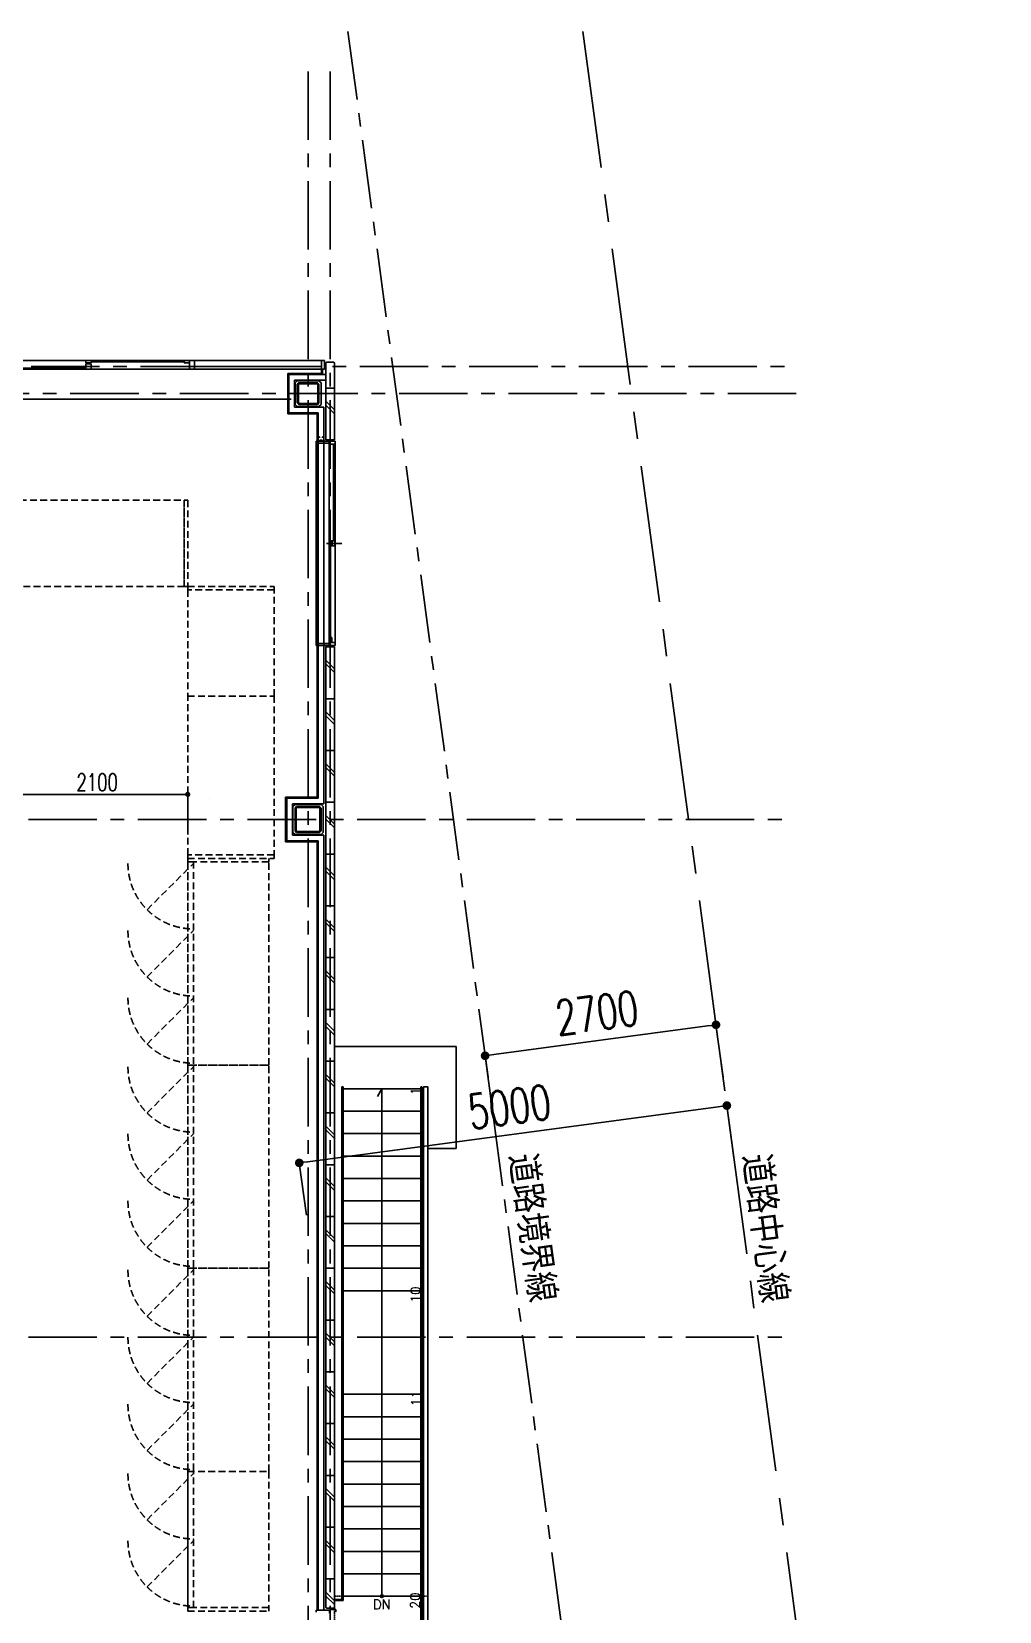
# Model space of a CAD drawing. Extents: x -119186 to 81195, y 1816 to 147180.
# Drawn here: x 64196 to 75414, y 33507 to 51813 of the extents above; entities that cross this region are included whole.
import ezdxf
from ezdxf.enums import TextEntityAlignment as Align

# ---------------------------------------------------------------- set-up
doc = ezdxf.new("R2010")
doc.units = 0
doc.header["$LTSCALE"] = 12.7
doc.header["$MEASUREMENT"] = 0
doc.header["$PDMODE"] = 1
doc.header["$PDSIZE"] = -2
for name, pattern in [('CENTER', [2, 1.25, -0.25, 0.25, -0.25]), ('HIDDEN2', [0.1875, 0.125, -0.0625]), ('ISO-10______', [0.37, 0.24, -0.06, 0.01, -0.06])]:
    doc.linetypes.add(name, pattern=pattern)
doc.layers.get('0').update_dxf_attribs({"linetype": 'CONTINUOUS'})
doc.layers.get('DEFPOINTS').update_dxf_attribs({"color": 1, "linetype": 'CONTINUOUS'})
for name, color, linetype in [('A_寸法', 9, 'CONTINUOUS'), ('A_建築（下図）', 8, 'CONTINUOUS'), ('A_建築（什器）', 8, 'CONTINUOUS'), ('A_建築（新設・仕上げ）', 2, 'CONTINUOUS'), ('A_建築（軽鉄下地）', 8, 'CONTINUOUS'), ('A_敷地境界線', 1, 'CENTER'), ('A_記述', 3, 'CONTINUOUS'), ('A_通り芯', 8, 'CENTER'), ('A_道路中心線', 8, 'CENTER')]:
    doc.layers.add(name, color=color, linetype=linetype)
doc.styles.add('Dim', font='simplex.shx', dxfattribs={"width": 0.7, "bigfont": 'extfont2.shx'})
doc.styles.get("Standard").update_dxf_attribs({"font": 'txt', "bigfont": 'BIGFONT.SHX'})
doc.styles.add('Standard-A', font='romans.shx', dxfattribs={"bigfont": 'extfont2.shx'})
doc.dimstyles.new('1-200', dxfattribs={"dimscale": 200, "dimtxt": 3, "dimasz": 1, "dimexe": 1, "dimexo": 1, "dimgap": 1, "dimtad": 1, "dimdec": 0, "dimtxsty": 'Dim', "dimblk": 'DOT', "dimcen": 2.5, "dimadec": 0, "dimazin": 0, "dimtfac": 1, "dimtdec": 0, "dimtix": 1, "dimtmove": 2, "dimatfit": 3, "dimldrblk": '引出線', "dimfxl": 1, "dimlwd": -1, "dimlwe": -1, "dimarcsym": 0})

# ---------------------------------------------------------------- blocks, each defined once
blk = doc.blocks.new('_Dot')
at = {"color": 0, "linetype": 'ByBlock', "lineweight": -2}
blk.add_line((-0.5, 0), (-1, 0), dxfattribs=at)
at = {"color": 0, "linetype": 'ByBlock', "const_width": 0.5}
blk.add_lwpolyline([(-0.25, 0, 1), (0.25, 0, 1)], format="xyb", close=True, dxfattribs=at)
blk = doc.blocks.new('*D12')
at = {"layer": 'A_寸法', "color": 0, "transparency": 16777216}
for p, q in [((72030, 40291), (69553, 39959)), ((72211, 39697), (72129, 40304)), ((69535, 39338), (69453, 39945))]:
    blk.add_line(p, q, dxfattribs=at)
at = {"layer": 'DEFPOINTS', "color": 0, "transparency": 16777216}
for p in [(69453, 39945), (72211, 39697), (69535, 39338)]:
    blk.add_point(p, dxfattribs=at)
at = {"layer": 'A_寸法', "color": 0, "transparency": 16777216, "xscale": 100, "yscale": 100, "zscale": 100}
for p, rotation in [((72129, 40304), 7.63430535243243), ((69453, 39945), 187.6343053524324)]:
    blk.add_blockref('_Dot', p, dxfattribs=dict(at, rotation=rotation))
at = {"layer": 'A_寸法', "color": 0, "transparency": 16777216, "insert": (70749, 40442), "char_height": 400, "attachment_point": 5, "rotation": 7.6343, "style": 'Dim'}
blk.add_mtext('2700', dxfattribs=at)
blk = doc.blocks.new('引出線')
at = {"color": 0, "linetype": 'ByBlock'}
for points in [[(0, 0), (-1.96, -0.4)], [(-1, 0), (0, 0)]]:
    blk.add_lwpolyline(points, dxfattribs=at)
blk = doc.blocks.new('*D13')
at = {"layer": 'A_寸法', "color": 0, "transparency": 16777216}
for p, q in [((72336, 38761), (72255, 39368)), ((72156, 39355), (67398, 38717)), ((67381, 38097), (67299, 38704))]:
    blk.add_line(p, q, dxfattribs=at)
at = {"layer": 'DEFPOINTS', "color": 0, "transparency": 16777216}
for p in [(67299, 38704), (72336, 38761), (67381, 38097)]:
    blk.add_point(p, dxfattribs=at)
at = {"layer": 'A_寸法', "color": 0, "transparency": 16777216, "xscale": 100, "yscale": 100, "zscale": 100}
for p, rotation in [((72255, 39368), 7.63430535243243), ((67299, 38704), 187.6343053524324)]:
    blk.add_blockref('_Dot', p, dxfattribs=dict(at, rotation=rotation))
at = {"layer": 'A_寸法', "color": 0, "transparency": 16777216, "insert": (69735, 39353), "char_height": 400, "attachment_point": 5, "rotation": 7.6343, "style": 'Dim'}
blk.add_mtext('5000', dxfattribs=at)
blk = doc.blocks.new('*D147')
at = {"layer": 'A_寸法', "color": 0, "transparency": 16777216}
for p, q in [((63906, 42563), (63906, 42974)), ((63966, 42974), (65946, 42974)), ((66006, 42585), (66006, 42974))]:
    blk.add_line(p, q, dxfattribs=at)
at = {"layer": 'DEFPOINTS', "color": 0, "transparency": 16777216}
for p in [(66006, 42974), (63906, 42563), (66006, 42585)]:
    blk.add_point(p, dxfattribs=at)
at = {"layer": 'A_寸法', "color": 0, "transparency": 16777216, "xscale": 60, "yscale": 60, "zscale": 60, "rotation": 180}
blk.add_blockref('_Dot', (63906, 42974), dxfattribs=at)
at = {"layer": 'A_寸法', "color": 0, "transparency": 16777216, "xscale": 60, "yscale": 60, "zscale": 60}
blk.add_blockref('_Dot', (66006, 42974), dxfattribs=at)
at = {"layer": 'A_寸法', "color": 0, "transparency": 16777216, "insert": (64956, 43114), "char_height": 200, "attachment_point": 5, "style": 'Dim'}
blk.add_mtext('2100', dxfattribs=at)

msp = doc.modelspace()

# ---------------------------------------------------------------- linework, layer by layer
at = {"layer": 'A_建築（下図）', "color": 8, "linetype": 'Continuous'}
for p, q in [((67556.16, 48002.64), (19386.16, 48002.64)), ((64826.16, 47972.64), (64826.16, 48002.64)), ((64886.16, 48002.64), (64826.16, 48002.64)), ((64886.16, 47972.64), (64826.16, 47972.64)), ((64886.16, 47962.64), (64826.16, 47962.64)), ((64826.16, 47902.64), (64826.16, 47962.64)), ((64886.16, 47972.64), (64886.16, 48002.64)), ((64886.16, 47972.64), (64886.16, 48002.64)), ((64886.16, 48002.64), (64886.16, 47972.64)), ((65966.16, 47987.64), (64886.16, 47987.64)), ((64886.16, 47902.64), (64886.16, 47962.64)), ((64886.16, 47902.64), (64886.16, 47962.64)), ((64886.16, 47962.64), (64886.16, 47902.64)), ((65966.16, 47972.64), (65966.16, 48002.64)), ((66026.16, 48002.64), (65966.16, 48002.64)), ((66026.16, 47972.64), (65966.16, 47972.64)), ((66086.16, 48002.64), (66026.16, 48002.64)), ((66026.16, 47902.64), (66026.16, 48002.64)), ((66026.16, 47972.64), (66026.16, 48002.64)), ((66026.16, 47972.64), (66026.16, 48002.64)), ((66026.16, 48002.64), (66026.16, 47972.64)), ((66086.16, 47902.64), (66086.16, 48002.64)), ((66086.16, 47902.64), (66086.16, 48002.64)), ((67556.16, 48002.64), (67591.16, 48002.64)), ((67556.16, 47902.64), (67556.16, 48002.64)), ((67591.16, 47902.64), (67591.16, 48002.64)), ((67606.16, 47974.64), (67614.16, 47982.64)), ((67606.16, 47082.64), (67606.16, 47974.64)), ((67614.16, 47982.64), (67698.16, 47982.64)), ((67698.16, 47982.64), (67706.16, 47974.64)), ((67706.16, 47082.64), (67706.16, 47974.64)), ((67556.16, 47902.64), (32486.16, 47902.64)), ((64826.16, 47912.64), (62486.16, 47912.64)), ((64886.16, 47902.64), (64826.16, 47902.64)), ((66086.16, 47902.64), (66026.16, 47902.64)), ((67556.16, 47932.64), (66086.16, 47932.64)), ((67556.16, 47902.64), (67591.16, 47902.64)), ((67606.16, 47682.64), (67706.16, 47682.64)), ((67206.16, 47552.64), (57541.16, 47552.64)), ((67606.16, 47529.29), (67706.16, 47429.29)), ((67606.16, 47484.96), (67706.16, 47384.96)), ((67506.16, 47067.64), (67506.16, 47382.64)), ((67518.66, 47067.64), (67518.66, 47395.14)), ((67496.16, 47067.64), (67496.16, 47042.64)), ((67646.16, 47067.64), (67496.16, 47067.64)), ((67533.66, 47116.76), (67518.66, 47116.76)), ((67518.66, 47116.76), (67518.66, 47071.76)), ((67518.66, 47071.76), (67533.66, 47071.76)), ((67533.66, 47106.76), (67533.66, 47116.76)), ((67533.66, 47071.76), (67536.66, 47076.76)), ((67536.66, 47076.76), (67565.66, 47076.76)), ((67565.66, 47076.76), (67568.66, 47071.76)), ((67583.66, 47116.76), (67568.66, 47116.76)), ((67568.66, 47116.76), (67568.66, 47106.76)), ((67568.66, 47071.76), (67583.66, 47071.76)), ((67583.66, 47071.76), (67583.66, 47116.76)), ((67606.16, 47090.64), (67614.16, 47082.64)), ((67606.16, 47082.64), (67706.16, 47082.64)), ((67614.16, 47082.64), (67698.16, 47082.64)), ((67646.16, 47067.64), (67646.16, 47032.64)), ((67716.16, 47067.64), (67646.16, 47067.64)), ((67716.16, 47067.64), (67646.16, 47067.64)), ((67698.16, 47082.64), (67706.16, 47090.64)), ((67716.16, 47067.64), (67716.16, 47032.64)), ((67646.16, 47042.64), (67496.16, 47042.64)), ((67496.16, 47042.64), (67496.16, 44722.64)), ((67716.16, 47032.64), (67646.16, 47032.64)), ((67646.16, 44732.64), (67646.16, 47032.64)), ((67711.16, 47032.64), (67681.16, 47032.64)), ((67711.16, 47032.64), (67681.16, 47032.64)), ((67681.16, 47032.64), (67711.16, 47032.64)), ((67696.16, 47032.64), (67696.16, 45912.64)), ((67716.16, 47032.64), (67716.16, 44732.64)), ((67676.16, 45912.64), (67646.16, 45912.64)), ((67676.16, 45912.64), (67646.16, 45912.64)), ((67646.16, 45912.64), (67676.16, 45912.64)), ((67646.16, 45912.64), (67646.16, 45852.64)), ((67676.16, 45852.64), (67646.16, 45852.64)), ((67661.16, 44792.64), (67661.16, 45852.64)), ((67676.16, 45912.64), (67676.16, 45852.64)), ((67711.16, 45912.64), (67681.16, 45912.64)), ((67711.16, 45912.64), (67681.16, 45912.64)), ((67681.16, 45912.64), (67711.16, 45912.64)), ((67681.16, 45912.64), (67681.16, 45852.64)), ((67711.16, 45852.64), (67681.16, 45852.64)), ((67711.16, 45912.64), (67711.16, 45852.64)), ((67496.16, 44697.64), (67496.16, 44722.64)), ((67646.16, 44722.64), (67496.16, 44722.64)), ((67646.16, 44697.64), (67496.16, 44697.64)), ((67606.16, 44682.64), (67706.16, 44682.64)), ((67606.16, 44674.64), (67614.16, 44682.64)), ((67606.16, 33550.64), (67606.16, 44682.64)), ((67614.16, 44682.64), (67698.16, 44682.64)), ((67676.16, 44792.64), (67646.16, 44792.64)), ((67646.16, 44732.64), (67646.16, 44792.64)), ((67646.16, 44697.64), (67646.16, 44732.64)), ((67716.16, 44732.64), (67646.16, 44732.64)), ((67676.16, 44732.64), (67646.16, 44732.64)), ((67676.16, 44732.64), (67646.16, 44732.64)), ((67646.16, 44732.64), (67676.16, 44732.64)), ((67716.16, 44697.64), (67646.16, 44697.64)), ((67716.16, 44697.64), (67646.16, 44697.64)), ((67676.16, 44732.64), (67676.16, 44792.64)), ((67698.16, 44682.64), (67706.16, 44674.64)), ((67706.16, 44682.64), (67706.16, 33550.64)), ((67716.16, 44697.64), (67716.16, 44732.64)), ((67606.16, 44529.29), (67706.16, 44429.29)), ((67606.16, 44484.96), (67706.16, 44384.96)), ((67606.16, 44082.64), (67706.16, 44082.64)), ((67606.16, 43929.29), (67706.16, 43829.29)), ((67606.16, 43884.96), (67706.16, 43784.96)), ((67606.16, 43482.64), (67706.16, 43482.64)), ((67606.16, 43329.29), (67706.16, 43229.29)), ((67606.16, 43284.96), (67706.16, 43184.96)), ((67606.16, 42882.64), (67706.16, 42882.64)), ((67606.16, 42729.29), (67706.16, 42629.29)), ((67606.16, 42684.96), (67706.16, 42584.96)), ((67606.16, 42282.64), (67706.16, 42282.64)), ((67606.16, 42129.29), (67706.16, 42029.29)), ((67606.16, 42084.96), (67706.16, 41984.96)), ((67606.16, 41682.64), (67706.16, 41682.64)), ((67606.16, 41529.29), (67706.16, 41429.29)), ((67606.16, 41484.96), (67706.16, 41384.96)), ((67606.16, 41082.64), (67706.16, 41082.64)), ((67606.16, 40929.29), (67706.16, 40829.29)), ((67606.16, 40884.96), (67706.16, 40784.96)), ((67606.16, 40482.64), (67706.16, 40482.64)), ((67606.16, 40329.29), (67706.16, 40229.29)), ((67606.16, 40284.96), (67706.16, 40184.96)), ((69116.16, 40054.29), (67706.16, 40054.29)), ((69116.16, 40054.29), (69116.16, 38869.29)), ((67606.16, 39882.64), (67706.16, 39882.64)), ((67606.16, 39729.29), (67706.16, 39629.29)), ((67606.16, 39684.96), (67706.16, 39584.96)), ((67794.16, 39583.29), (67806.16, 39583.29)), ((67794.16, 33644.64), (67794.16, 39583.29)), ((67806.16, 39583.29), (67806.16, 33632.64)), ((67806.16, 39562.64), (68706.16, 39562.64)), ((68256.16, 39562.64), (68204.62, 39473.64)), ((68256.16, 39562.64), (68256.16, 33682.64)), ((68706.16, 39583.29), (68706.16, 32094.64)), ((68706.16, 39583.29), (68718.16, 39583.29)), ((68718.16, 39583.29), (68718.16, 32082.64)), ((68738.16, 39583.29), (68738.16, 32062.64)), ((68738.16, 39583.29), (68788.16, 39583.29)), ((68788.16, 39583.29), (68788.16, 32012.64)), ((67606.16, 39282.64), (67706.16, 39282.64)), ((67806.16, 39302.64), (68706.16, 39302.64)), ((67606.16, 39129.29), (67706.16, 39029.29)), ((67606.16, 39084.96), (67706.16, 38984.96)), ((67806.16, 39042.64), (68706.16, 39042.64)), ((69116.16, 38869.29), (68788.16, 38869.29)), ((67606.16, 38682.64), (67706.16, 38682.64)), ((67806.16, 38782.64), (68706.16, 38782.64)), ((67606.16, 38529.29), (67706.16, 38429.29)), ((67606.16, 38484.96), (67706.16, 38384.96)), ((67806.16, 38522.64), (68706.16, 38522.64)), ((67806.16, 38262.64), (68706.16, 38262.64)), ((67606.16, 38082.64), (67706.16, 38082.64)), ((67606.16, 37929.29), (67706.16, 37829.29)), ((67806.16, 38002.64), (68706.16, 38002.64)), ((67606.16, 37884.96), (67706.16, 37784.96)), ((67806.16, 37742.64), (68706.16, 37742.64)), ((67606.16, 37482.64), (67706.16, 37482.64)), ((67806.16, 37482.64), (68706.16, 37482.64)), ((67606.16, 37329.29), (67706.16, 37229.29)), ((67606.16, 37284.96), (67706.16, 37184.96)), ((67806.16, 37222.64), (68706.16, 37222.64)), ((67606.16, 36882.64), (67706.16, 36882.64)), ((67606.16, 36729.29), (67706.16, 36629.29)), ((67606.16, 36684.96), (67706.16, 36584.96)), ((67606.16, 36282.64), (67706.16, 36282.64)), ((67606.16, 36129.29), (67706.16, 36029.29)), ((67606.16, 36084.96), (67706.16, 35984.96)), ((67806.16, 36022.64), (68706.16, 36022.64)), ((67806.16, 35762.64), (68706.16, 35762.64)), ((67606.16, 35682.64), (67706.16, 35682.64)), ((67606.16, 35529.29), (67706.16, 35429.29)), ((67606.16, 35484.96), (67706.16, 35384.96)), ((67806.16, 35502.64), (68706.16, 35502.64)), ((67806.16, 35242.64), (68706.16, 35242.64)), ((67606.16, 35082.64), (67706.16, 35082.64)), ((67806.16, 34982.64), (68706.16, 34982.64)), ((67606.16, 34929.29), (67706.16, 34829.29)), ((67606.16, 34884.96), (67706.16, 34784.96)), ((67806.16, 34722.64), (68706.16, 34722.64)), ((67606.16, 34482.64), (67706.16, 34482.64)), ((67806.16, 34462.64), (68706.16, 34462.64)), ((67606.16, 34329.29), (67706.16, 34229.29)), ((67606.16, 34284.96), (67706.16, 34184.96)), ((67806.16, 34202.64), (68706.16, 34202.64)), ((67606.16, 33882.64), (67706.16, 33882.64)), ((67606.16, 33882.64), (67706.16, 33882.64)), ((67806.16, 33942.64), (68706.16, 33942.64)), ((67606.16, 33729.29), (67706.16, 33629.29)), ((67606.16, 33684.96), (67706.16, 33584.96)), ((67651.16, 33522.64), (67496.16, 33522.64)), ((67496.16, 33497.64), (67496.16, 33522.64)), ((67606.16, 33550.64), (67614.16, 33542.64)), ((67614.16, 33542.64), (67698.16, 33542.64)), ((67651.16, 33527.64), (67651.16, 33487.64)), ((67651.16, 33527.64), (67721.16, 33527.64)), ((67698.16, 33542.64), (67706.16, 33550.64)), ((67706.16, 33644.64), (67794.16, 33644.64)), ((67706.16, 33632.64), (67806.16, 33632.64)), ((67721.16, 33527.64), (67721.16, 33502.64)), ((67806.16, 33682.64), (68706.16, 33682.64))]:
    msp.add_line(p, q, dxfattribs=at)
at = {"layer": 'A_建築（下図）', "color": 8}
msp.add_line((67614.16, 45882.64), (67793.44, 45882.64), dxfattribs=at)
at = {"layer": 'A_建築（下図）', "color": 8, "flags": 128}
for points in [[(67276.16, 47467.64), (67526.16, 47467.64), (67551.16, 47492.64), (67551.16, 47742.64), (67526.16, 47767.64), (67276.16, 47767.64), (67251.16, 47742.64), (67251.16, 47492.64), (67276.16, 47467.64)], [(67251.16, 42857.64), (67551.16, 42857.64), (67576.16, 42832.64), (67576.16, 42532.64), (67551.16, 42507.64), (67251.16, 42507.64), (67226.16, 42532.64), (67226.16, 42832.64), (67251.16, 42857.64)]]:
    msp.add_lwpolyline(points, close=True, dxfattribs=at)
at = {"layer": 'A_建築（下図）', "color": 8, "linetype": 'Continuous', "flags": 128}
for points in [[(67293.16, 47492.64), (67509.16, 47492.64), (67526.16, 47509.64), (67526.16, 47725.64), (67509.16, 47742.64), (67293.16, 47742.64), (67276.16, 47725.64), (67276.16, 47509.64), (67293.16, 47492.64)], [(67293.16, 47504.64), (67509.16, 47504.64), (67514.16, 47509.64), (67514.16, 47725.64), (67509.16, 47730.64), (67293.16, 47730.64), (67288.16, 47725.64), (67288.16, 47509.64), (67293.16, 47504.64)], [(67534.16, 42532.64), (67268.16, 42532.64), (67251.16, 42549.64), (67251.16, 42815.64), (67268.16, 42832.64), (67534.16, 42832.64), (67551.16, 42815.64), (67551.16, 42549.64), (67534.16, 42532.64)], [(67534.16, 42544.64), (67268.16, 42544.64), (67263.16, 42549.64), (67263.16, 42815.64), (67268.16, 42820.64), (67534.16, 42820.64), (67539.16, 42815.64), (67539.16, 42549.64), (67534.16, 42544.64)]]:
    msp.add_lwpolyline(points, close=True, dxfattribs=at)
at = {"layer": 'A_建築（下図）', "color": 8, "linetype": 'ISO-10______', "flags": 128}
msp.add_lwpolyline([(67706.16, 32012.64), (67706.16, 33682.64), (68788.16, 33682.64), (68788.16, 32012.64)], close=True, dxfattribs=at)
at = {"layer": 'A_建築（下図）', "color": 8, "linetype": 'Continuous'}
msp.add_circle((68256.16, 33682.64), 16.65, dxfattribs=at)
at = {"layer": 'A_建築（什器）', "color": 8, "linetype": 'HIDDEN2', "ltscale": 50}
for p, q in [((65535.12, 41637.2), (66071.11, 42173.19)), ((65535.12, 40859.2), (66071.11, 41395.19)), ((65535.12, 40081.2), (66071.11, 40617.19)), ((65535.12, 39282.2), (66071.11, 39818.19)), ((65535.12, 38504.2), (66071.11, 39040.19)), ((65535.12, 37726.2), (66071.11, 38262.19)), ((65535.12, 36927.2), (66071.11, 37463.19)), ((65535.12, 36149.2), (66071.11, 36685.19)), ((65535.12, 35371.2), (66071.11, 35907.19)), ((65535.12, 34568.2), (66071.11, 35104.19)), ((65535.12, 33790.2), (66071.11, 34326.19))]:
    msp.add_line(p, q, dxfattribs=at)
for points in [[(63821.11, 46382.69), (65966.11, 46382.69), (65966.11, 45382.69), (63821.11, 45382.69)], [(65966.11, 46382.69), (66006.11, 46382.69), (66006.11, 45382.69), (65966.11, 45382.69)], [(66006.11, 45382.69), (67006.11, 45382.69), (67006.11, 45342.69), (66006.11, 45342.69)], [(67006.11, 45342.69), (66006.11, 45342.69), (66006.11, 44112.69), (67006.11, 44112.69)], [(66006.11, 44112.69), (67006.11, 44112.69), (67006.11, 42272.69), (66006.11, 42272.69)], [(67006.11, 42272.69), (66006.11, 42272.69), (66006.11, 42232.69), (67006.11, 42232.69)], [(66006.11, 42232.69), (66946.11, 42232.69), (66946.11, 42192.69), (66006.11, 42192.69)], [(66946.11, 42192.69), (66006.11, 42192.69), (66006.11, 39837.69), (66946.11, 39837.69)], [(66006.11, 42192.69), (66071.11, 42192.69), (66071.11, 39837.69), (66006.11, 39837.69)], [(66946.11, 39837.69), (66006.11, 39837.69), (66006.11, 37482.69), (66946.11, 37482.69)], [(66006.11, 39837.69), (66071.11, 39837.69), (66071.11, 37482.69), (66006.11, 37482.69)], [(66946.11, 37482.69), (66006.11, 37482.69), (66006.11, 35127.69), (66946.11, 35127.69)], [(66006.11, 37482.69), (66071.11, 37482.69), (66071.11, 35127.69), (66006.11, 35127.69)], [(66006.11, 33550.69), (66071.11, 33550.69), (66071.11, 35129.69), (66006.11, 35129.69)], [(66006.11, 35127.69), (66946.11, 35127.69), (66946.11, 33550.69), (66006.11, 33550.69)], [(66946.11, 33550.69), (66006.11, 33550.69), (66006.11, 33510.69), (66946.11, 33510.69)]]:
    msp.add_lwpolyline(points, close=True, dxfattribs=at)
for centre in [(66071.11, 42173.19), (66071.11, 41395.19), (66071.11, 40617.19), (66071.11, 39818.19), (66071.11, 39040.19), (66071.11, 38262.19), (66071.11, 37463.19), (66071.11, 36685.19), (66071.11, 35907.19), (66071.11, 35104.19), (66071.11, 34326.19)]:
    msp.add_arc(centre, 758, 180, 270, dxfattribs=at)
at = {"layer": 'A_建築（新設・仕上げ）', "color": 2}
for p, q in [((67166.16, 47382.64), (67166.16, 47852.64)), ((67166.16, 47852.64), (67556.16, 47852.64)), ((67556.16, 47902.64), (67556.16, 47852.64)), ((67506.16, 47382.64), (67166.16, 47382.64)), ((67506.16, 47382.64), (67506.16, 42942.64)), ((67141.16, 42422.64), (67141.16, 42942.64)), ((67141.16, 42942.64), (67506.16, 42942.64)), ((67506.16, 42422.64), (67141.16, 42422.64)), ((67506.16, 33522.64), (67506.16, 42422.64))]:
    msp.add_line(p, q, dxfattribs=at)
at = {"layer": 'A_建築（軽鉄下地）'}
for p, q in [((67178.66, 47395.14), (67178.66, 47840.14)), ((67178.66, 47840.14), (67606.16, 47840.14)), ((67568.66, 47902.64), (67568.66, 47840.14)), ((67243.66, 47775.14), (67608.66, 47775.14)), ((67243.66, 47460.14), (67243.66, 47775.14)), ((67583.66, 47460.14), (67243.66, 47460.14)), ((67518.66, 47395.14), (67178.66, 47395.14)), ((67518.66, 47395.14), (67518.66, 42930.14)), ((67153.66, 42435.14), (67153.66, 42930.14)), ((67153.66, 42930.14), (67518.66, 42930.14)), ((67218.66, 42865.14), (67583.66, 42865.14)), ((67218.66, 42500.14), (67218.66, 42865.14)), ((67583.66, 42500.14), (67218.66, 42500.14)), ((67518.66, 42435.14), (67153.66, 42435.14)), ((67518.66, 33522.64), (67518.66, 42435.14))]:
    msp.add_line(p, q, dxfattribs=at)
at = {"layer": 'A_建築（軽鉄下地）', "color": 8, "ltscale": 50}
for p, q in [((67583.66, 42865.14), (67583.66, 47460.14)), ((67583.66, 42500.14), (67583.66, 33522.64))]:
    msp.add_line(p, q, dxfattribs=at)
at = {"layer": 'A_敷地境界線', "color": 8, "ltscale": 50}
msp.add_line((67862.76, 51812.54), (72073.73, 20396.29), dxfattribs=at)
at = {"layer": 'A_通り芯', "color": 8, "ltscale": 50}
for p, q in [((67401.16, 51351.05), (67401.16, 14056.3)), ((67656.16, 51351.05), (67656.16, 14056.3)), ((15930.05, 47932.64), (73064.91, 47932.64)), ((17655.05, 47617.64), (73064.91, 47617.64)), ((15899.26, 42682.64), (73034.11, 42682.64)), ((15899.26, 36682.64), (73034.11, 36682.64))]:
    msp.add_line(p, q, dxfattribs=at)
at = {"layer": 'A_道路中心線', "color": 8, "ltscale": 100}
msp.add_line((70586.9, 51812.54), (75413.99, 15799.68), dxfattribs=at)

# ---------------------------------------------------------------- texts
at = {"layer": 'A_建築（下図）', "color": 8}
for s, height, p in [('1', 109.88, (68591.72, 39485.56)), ('10', 109.876, (68591.72, 37082.56)), ('11', 109.876, (68596.72, 35881.82)), ('20', 109.876, (68587.64, 33536.29))]:
    msp.add_text(s, height=height, rotation=90, dxfattribs=at).set_placement(p, align=Align.TOP_LEFT)
msp.add_text('DN', height=109.876, dxfattribs=at).set_placement((68153.77, 33643), align=Align.TOP_LEFT)
at = {"layer": 'A_建築（下図）', "color": 8, "flags": 1}
for tag, s in [('______', ''), ('__', 'H'), ('__', "'"), ('__', ''), ('____', ''), ('__', '')]:
    msp.add_attdef(tag, (66263.94, 42930.24), s, height=0.18, rotation=270, dxfattribs=at)
at = {"layer": 'A_記述', "color": 8, "style": 'Standard-A', "width": 0.9}
for s, rotation, p in [('道路境界線', 278.036733, (69880.5, 38811.26)), ('道路中心線', 277.338318, (72589.78, 38806.77))]:
    msp.add_text(s, height=350, rotation=rotation, dxfattribs=at).set_placement(p, align=Align.MIDDLE_LEFT)

# ---------------------------------------------------------------- dimensions: what is measured, and where the dimension line sits
at = {"layer": 'A_寸法', "color": 8}
dim = msp.add_linear_dim(base=(66006.11, 42974.09), p1=(63906.16, 42562.86), p2=(66006.11, 42585.01), dimstyle='1-200', override={"dimtxt": 1, "dimasz": 0.3, "dimexe": 0, "dimexo": 0, "dimgap": 0.2}, dxfattribs=at)
dim.commit()
dim.dimension.update_dxf_attribs({"geometry": '*D147', "text_midpoint": (64956.13, 43114.09)})
for base, p1, p2, picture, middle in [((69453.42, 39945.27), (72210.86, 39696.83), (69534.8, 39338.14), '*D12', (70748.94, 40441.78)), ((67299.27, 38704.03), (72336.3, 38761.14), (67380.65, 38096.89), '*D13', (69734.58, 39353.31))]:
    dim = msp.add_linear_dim(base=base, p1=p1, p2=p2, angle=187.634305, dimstyle='1-200', override={"dimtxt": 2, "dimasz": 0.5, "dimexe": 0, "dimexo": 0, "dimgap": 0.6}, dxfattribs=at)
    dim.commit()
    dim.dimension.update_dxf_attribs({"geometry": picture, "text_midpoint": middle})

doc.saveas('drawing.dxf')
